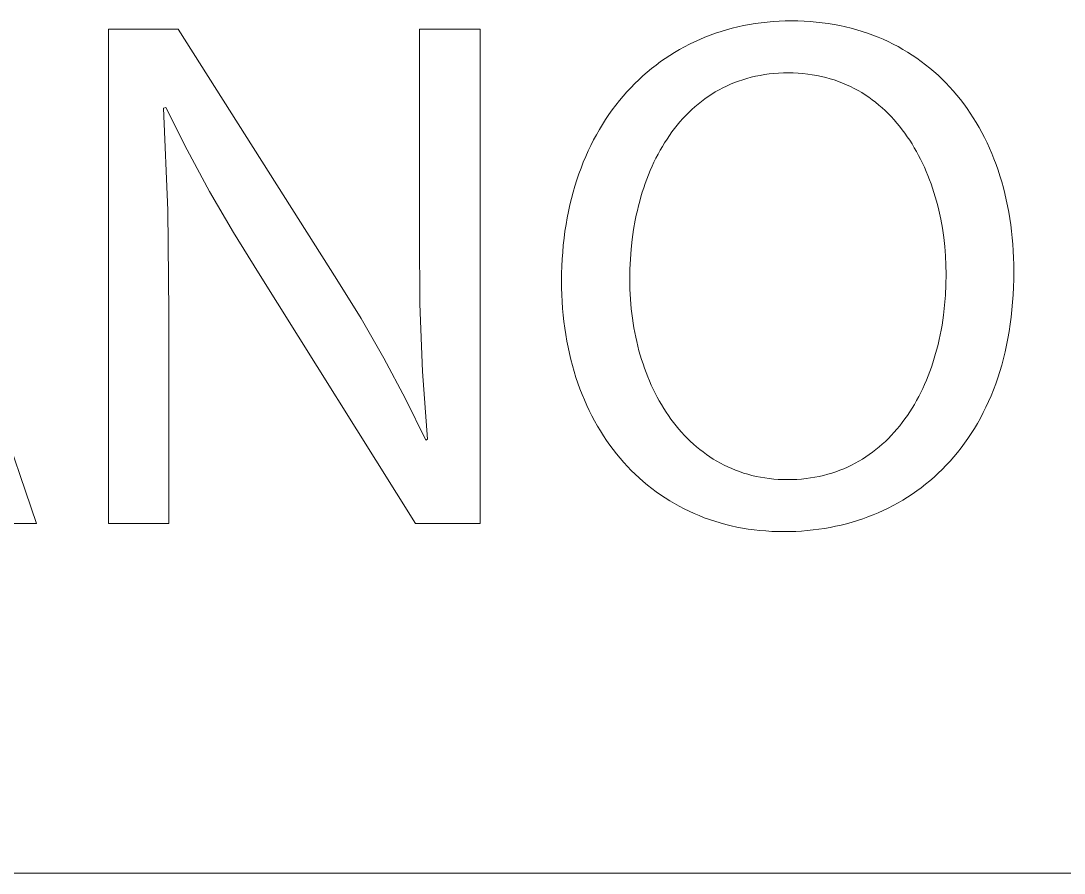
# Model space of a CAD drawing. Header units: millimetres. Extents: x 0 to 4030, y -54 to 2762.
# Drawn here: x 3114.7 to 3172, y -53.6 to -6.7 of the extents above; entities that cross this region are included whole.
import ezdxf

# ---------------------------------------------------------------- set-up
doc = ezdxf.new("R2010")
doc.units = ezdxf.units.MM
doc.header["$MEASUREMENT"] = 0
doc.layers.add('Domyślny', color=7, linetype='Continuous', true_color=0x000000)

msp = doc.modelspace()

# ---------------------------------------------------------------- linework, layer by layer
at = {"layer": 'Domyślny', "color": 18, "lineweight": 15, "true_color": 0x000000}
for p, q in [((3155.009, -6.878), (3155.333, -6.834)), ((3155.333, -6.834), (3155.661, -6.797)), ((3155.661, -6.797), (3155.992, -6.769)), ((3155.992, -6.769), (3156.325, -6.748)), ((3156.325, -6.748), (3156.662, -6.736)), ((3156.662, -6.736), (3157.001, -6.732)), ((3157.001, -6.732), (3157.347, -6.736)), ((3157.347, -6.736), (3157.689, -6.748)), ((3157.689, -6.748), (3158.028, -6.769)), ((3158.028, -6.769), (3158.362, -6.797)), ((3158.362, -6.797), (3158.692, -6.834)), ((3158.692, -6.834), (3159.018, -6.879)), ((3106.25, -7.177), (3115.537, -34.367)), ((3119.492, -34.365), (3119.492, -7.188)), ((3119.492, -7.188), (3123.317, -7.188)), ((3123.317, -7.188), (3132.027, -20.944)), ((3136.577, -18.555), (3136.577, -7.188)), ((3136.577, -7.188), (3139.905, -7.188)), ((3139.905, -7.188), (3139.905, -34.365)), ((3152.539, -7.515), (3152.835, -7.409)), ((3152.835, -7.409), (3153.135, -7.31)), ((3153.135, -7.31), (3153.438, -7.219)), ((3153.438, -7.219), (3153.745, -7.135)), ((3153.745, -7.135), (3154.056, -7.059)), ((3154.056, -7.059), (3154.37, -6.991)), ((3154.37, -6.991), (3154.688, -6.931)), ((3154.688, -6.931), (3155.009, -6.878)), ((3159.018, -6.879), (3159.339, -6.931)), ((3159.339, -6.931), (3159.657, -6.992)), ((3159.657, -6.992), (3159.97, -7.06)), ((3159.97, -7.06), (3160.279, -7.136)), ((3160.279, -7.136), (3160.584, -7.219)), ((3160.584, -7.219), (3160.884, -7.31)), ((3160.884, -7.31), (3161.18, -7.408)), ((3161.18, -7.408), (3161.472, -7.514)), ((3151.12, -8.156), (3151.396, -8.013)), ((3151.396, -8.013), (3151.676, -7.878)), ((3151.676, -7.878), (3151.96, -7.749)), ((3151.96, -7.749), (3152.247, -7.628)), ((3152.247, -7.628), (3152.539, -7.515)), ((3161.472, -7.514), (3161.758, -7.627)), ((3161.758, -7.627), (3162.041, -7.747)), ((3162.041, -7.747), (3162.318, -7.874)), ((3162.318, -7.874), (3162.591, -8.008)), ((3162.591, -8.008), (3162.859, -8.15)), ((3150.32, -8.627), (3150.582, -8.463)), ((3150.582, -8.463), (3150.849, -8.306)), ((3150.849, -8.306), (3151.12, -8.156)), ((3162.859, -8.15), (3163.123, -8.298)), ((3163.123, -8.298), (3163.381, -8.453)), ((3163.381, -8.453), (3163.635, -8.615)), ((3149.317, -9.351), (3149.561, -9.16)), ((3149.561, -9.16), (3149.809, -8.975)), ((3149.809, -8.975), (3150.062, -8.797)), ((3150.062, -8.797), (3150.32, -8.627)), ((3163.635, -8.615), (3163.883, -8.783)), ((3163.883, -8.783), (3164.127, -8.958)), ((3164.127, -8.958), (3164.366, -9.14)), ((3164.366, -9.14), (3164.599, -9.328)), ((3148.844, -9.753), (3149.078, -9.549)), ((3149.078, -9.549), (3149.317, -9.351)), ((3155.273, -9.728), (3155.028, -9.777)), ((3155.521, -9.686), (3155.273, -9.728)), ((3155.774, -9.652), (3155.521, -9.686)), ((3156.031, -9.625), (3155.774, -9.652)), ((3156.292, -9.606), (3156.031, -9.625)), ((3156.557, -9.594), (3156.292, -9.606)), ((3156.827, -9.59), (3156.557, -9.594)), ((3157.1, -9.594), (3156.827, -9.59)), ((3157.368, -9.607), (3157.1, -9.594)), ((3157.632, -9.627), (3157.368, -9.607)), ((3157.891, -9.655), (3157.632, -9.627)), ((3158.146, -9.691), (3157.891, -9.655)), ((3158.396, -9.735), (3158.146, -9.691)), ((3158.642, -9.786), (3158.396, -9.735)), ((3164.599, -9.328), (3164.828, -9.522)), ((3164.828, -9.522), (3165.051, -9.723)), ((3165.051, -9.723), (3165.269, -9.929)), ((3148.173, -10.406), (3148.391, -10.182)), ((3148.391, -10.182), (3148.615, -9.965)), ((3148.615, -9.965), (3148.844, -9.753)), ((3153.437, -10.313), (3153.226, -10.415)), ((3153.651, -10.216), (3153.437, -10.313)), ((3153.87, -10.126), (3153.651, -10.216)), ((3154.093, -10.043), (3153.87, -10.126)), ((3154.321, -9.966), (3154.093, -10.043)), ((3154.552, -9.896), (3154.321, -9.966)), ((3154.788, -9.833), (3154.552, -9.896)), ((3155.028, -9.777), (3154.788, -9.833)), ((3158.883, -9.844), (3158.642, -9.786)), ((3159.12, -9.91), (3158.883, -9.844)), ((3159.353, -9.982), (3159.12, -9.91)), ((3159.581, -10.062), (3159.353, -9.982)), ((3159.805, -10.148), (3159.581, -10.062)), ((3160.024, -10.242), (3159.805, -10.148)), ((3160.239, -10.341), (3160.024, -10.242)), ((3165.269, -9.929), (3165.482, -10.142)), ((3165.482, -10.142), (3165.689, -10.362)), ((3147.549, -11.117), (3147.751, -10.874)), ((3147.751, -10.874), (3147.959, -10.637)), ((3147.959, -10.637), (3148.173, -10.406)), ((3152.427, -10.888), (3152.238, -11.021)), ((3152.621, -10.761), (3152.427, -10.888)), ((3152.818, -10.639), (3152.621, -10.761)), ((3153.02, -10.524), (3152.818, -10.639)), ((3153.226, -10.415), (3153.02, -10.524)), ((3160.45, -10.447), (3160.239, -10.341)), ((3160.656, -10.56), (3160.45, -10.447)), ((3160.858, -10.678), (3160.656, -10.56)), ((3161.055, -10.802), (3160.858, -10.678)), ((3161.248, -10.933), (3161.055, -10.802)), ((3165.689, -10.362), (3165.891, -10.587)), ((3165.891, -10.587), (3166.087, -10.818)), ((3166.087, -10.818), (3166.279, -11.054)), ((3147.16, -11.622), (3147.351, -11.366)), ((3147.351, -11.366), (3147.549, -11.117)), ((3151.696, -11.453), (3151.523, -11.608)), ((3151.872, -11.303), (3151.696, -11.453)), ((3152.053, -11.159), (3151.872, -11.303)), ((3152.238, -11.021), (3152.053, -11.159)), ((3161.437, -11.069), (3161.248, -10.933)), ((3161.621, -11.21), (3161.437, -11.069)), ((3161.801, -11.357), (3161.621, -11.21)), ((3161.976, -11.51), (3161.801, -11.357)), ((3166.279, -11.054), (3166.464, -11.297)), ((3166.464, -11.297), (3166.644, -11.545)), ((3122.633, -11.496), (3122.512, -11.536)), ((3122.512, -11.536), (3122.739, -17.144)), ((3123.798, -13.825), (3122.633, -11.496)), ((3146.794, -12.151), (3146.974, -11.883)), ((3146.974, -11.883), (3147.16, -11.622)), ((3151.192, -11.933), (3151.032, -12.104)), ((3151.355, -11.768), (3151.192, -11.933)), ((3151.523, -11.608), (3151.355, -11.768)), ((3162.147, -11.667), (3161.976, -11.51)), ((3162.314, -11.83), (3162.147, -11.667)), ((3162.477, -11.997), (3162.314, -11.83)), ((3162.635, -12.17), (3162.477, -11.997)), ((3166.644, -11.545), (3166.818, -11.799)), ((3166.818, -11.799), (3166.987, -12.059)), ((3146.451, -12.704), (3146.619, -12.425)), ((3146.619, -12.425), (3146.794, -12.151)), ((3150.726, -12.459), (3150.579, -12.644)), ((3150.877, -12.279), (3150.726, -12.459)), ((3151.032, -12.104), (3150.877, -12.279)), ((3162.789, -12.347), (3162.635, -12.17)), ((3162.938, -12.528), (3162.789, -12.347)), ((3163.084, -12.714), (3162.938, -12.528)), ((3166.987, -12.059), (3167.15, -12.324)), ((3167.15, -12.324), (3167.307, -12.594)), ((3167.307, -12.594), (3167.458, -12.87)), ((3146.131, -13.28), (3146.288, -12.989)), ((3146.288, -12.989), (3146.451, -12.704)), ((3150.298, -13.027), (3150.164, -13.226)), ((3150.436, -12.834), (3150.298, -13.027)), ((3150.579, -12.644), (3150.436, -12.834)), ((3163.225, -12.904), (3163.084, -12.714)), ((3163.361, -13.098), (3163.225, -12.904)), ((3163.493, -13.296), (3163.361, -13.098)), ((3167.458, -12.87), (3167.604, -13.15)), ((3167.604, -13.15), (3167.743, -13.436)), ((3145.837, -13.88), (3145.981, -13.577)), ((3145.981, -13.577), (3146.131, -13.28)), ((3149.908, -13.635), (3149.787, -13.846)), ((3150.034, -13.428), (3149.908, -13.635)), ((3150.164, -13.226), (3150.034, -13.428)), ((3163.622, -13.498), (3163.493, -13.296)), ((3163.745, -13.704), (3163.622, -13.498)), ((3163.865, -13.913), (3163.745, -13.704)), ((3167.743, -13.436), (3167.877, -13.727)), ((3167.877, -13.727), (3168.004, -14.024)), ((3125.035, -16.117), (3123.798, -13.825)), ((3145.567, -14.501), (3145.699, -14.188)), ((3145.699, -14.188), (3145.837, -13.88)), ((3149.557, -14.279), (3149.449, -14.501)), ((3149.67, -14.06), (3149.557, -14.279)), ((3149.787, -13.846), (3149.67, -14.06)), ((3163.98, -14.125), (3163.865, -13.913)), ((3164.091, -14.341), (3163.98, -14.125)), ((3168.004, -14.024), (3168.125, -14.325)), ((3168.125, -14.325), (3168.241, -14.631)), ((3145.323, -15.145), (3145.442, -14.82)), ((3145.442, -14.82), (3145.567, -14.501)), ((3149.344, -14.727), (3149.244, -14.956)), ((3149.449, -14.501), (3149.344, -14.727)), ((3164.198, -14.56), (3164.091, -14.341)), ((3164.3, -14.782), (3164.198, -14.56)), ((3164.398, -15.007), (3164.3, -14.782)), ((3168.241, -14.631), (3168.35, -14.941)), ((3145.211, -15.475), (3145.323, -15.145)), ((3149.057, -15.425), (3148.969, -15.664)), ((3149.148, -15.189), (3149.057, -15.425)), ((3149.244, -14.956), (3149.148, -15.189)), ((3164.492, -15.235), (3164.398, -15.007)), ((3164.582, -15.465), (3164.492, -15.235)), ((3164.667, -15.698), (3164.582, -15.465)), ((3168.35, -14.941), (3168.452, -15.257)), ((3168.452, -15.257), (3168.549, -15.577)), ((3145.007, -16.15), (3145.105, -15.81)), ((3145.105, -15.81), (3145.211, -15.475)), ((3148.886, -15.907), (3148.808, -16.152)), ((3148.969, -15.664), (3148.886, -15.907)), ((3164.748, -15.933), (3164.667, -15.698)), ((3164.825, -16.17), (3164.748, -15.933)), ((3168.549, -15.577), (3168.639, -15.901)), ((3168.639, -15.901), (3168.723, -16.23)), ((3126.343, -18.37), (3125.035, -16.117)), ((3144.83, -16.847), (3144.915, -16.496)), ((3144.915, -16.496), (3145.007, -16.15)), ((3148.733, -16.4), (3148.663, -16.65)), ((3148.808, -16.152), (3148.733, -16.4)), ((3164.898, -16.409), (3164.825, -16.17)), ((3164.967, -16.65), (3164.898, -16.409)), ((3168.723, -16.23), (3168.801, -16.564)), ((3168.801, -16.564), (3168.872, -16.902)), ((3122.739, -17.144), (3122.794, -22.756)), ((3144.752, -17.202), (3144.83, -16.847)), ((3148.535, -17.16), (3148.477, -17.418)), ((3148.597, -16.904), (3148.535, -17.16)), ((3148.663, -16.65), (3148.597, -16.904)), ((3165.031, -16.893), (3164.967, -16.65)), ((3165.091, -17.138), (3165.031, -16.893)), ((3165.199, -17.632), (3165.091, -17.138)), ((3168.872, -16.902), (3168.936, -17.244)), ((3144.617, -17.929), (3144.681, -17.563)), ((3144.681, -17.563), (3144.752, -17.202)), ((3148.424, -17.678), (3148.33, -18.206)), ((3148.477, -17.418), (3148.424, -17.678)), ((3165.29, -18.131), (3165.199, -17.632)), ((3168.936, -17.244), (3168.994, -17.59)), ((3168.994, -17.59), (3169.045, -17.94)), ((3144.511, -18.675), (3144.56, -18.299)), ((3144.56, -18.299), (3144.617, -17.929)), ((3148.33, -18.206), (3148.254, -18.741)), ((3165.365, -18.634), (3165.29, -18.131)), ((3169.045, -17.94), (3169.09, -18.295)), ((3169.09, -18.295), (3169.128, -18.653)), ((3127.719, -20.582), (3126.343, -18.37)), ((3136.595, -22.281), (3136.577, -18.555)), ((3144.469, -19.055), (3144.511, -18.675)), ((3148.254, -18.741), (3148.194, -19.284)), ((3165.423, -19.139), (3165.365, -18.634)), ((3169.128, -18.653), (3169.159, -19.015)), ((3144.408, -19.829), (3144.435, -19.44)), ((3144.435, -19.44), (3144.469, -19.055)), ((3148.194, -19.284), (3148.151, -19.832)), ((3165.464, -19.646), (3165.423, -19.139)), ((3169.159, -19.015), (3169.183, -19.381)), ((3169.183, -19.381), (3169.2, -19.751)), ((3144.388, -20.223), (3144.408, -19.829)), ((3148.151, -19.832), (3148.126, -20.386)), ((3165.488, -20.155), (3165.464, -19.646)), ((3169.2, -19.751), (3169.211, -20.124)), ((3136.349, -34.365), (3127.719, -20.582)), ((3144.373, -21.024), (3144.377, -20.622)), ((3144.377, -20.622), (3144.388, -20.223)), ((3148.126, -20.386), (3148.117, -20.944)), ((3165.497, -20.662), (3165.488, -20.155)), ((3169.214, -20.501), (3169.21, -20.936)), ((3169.211, -20.124), (3169.214, -20.501)), ((3132.027, -20.944), (3133.356, -23.09)), ((3144.376, -21.408), (3144.373, -21.024)), ((3148.117, -20.944), (3148.126, -21.486)), ((3165.488, -21.236), (3165.497, -20.662)), ((3169.21, -20.936), (3169.198, -21.365)), ((3144.387, -21.788), (3144.376, -21.408)), ((3148.126, -21.486), (3148.154, -22.023)), ((3165.46, -21.804), (3165.488, -21.236)), ((3169.198, -21.365), (3169.177, -21.787)), ((3136.739, -26.005), (3136.595, -22.281)), ((3144.406, -22.163), (3144.387, -21.788)), ((3144.431, -22.535), (3144.406, -22.163)), ((3148.154, -22.023), (3148.199, -22.555)), ((3165.414, -22.364), (3165.46, -21.804)), ((3169.149, -22.203), (3169.112, -22.613)), ((3169.177, -21.787), (3169.149, -22.203)), ((3122.794, -22.756), (3122.794, -34.365)), ((3144.463, -22.902), (3144.431, -22.535)), ((3144.503, -23.265), (3144.463, -22.902)), ((3148.199, -22.555), (3148.229, -22.819)), ((3148.229, -22.819), (3148.263, -23.081)), ((3165.269, -23.458), (3165.351, -22.916)), ((3165.351, -22.916), (3165.414, -22.364)), ((3169.112, -22.613), (3169.068, -23.015)), ((3133.356, -23.09), (3134.615, -25.279)), ((3144.55, -23.624), (3144.503, -23.265)), ((3148.263, -23.081), (3148.301, -23.342)), ((3148.301, -23.342), (3148.344, -23.601)), ((3165.222, -23.726), (3165.269, -23.458)), ((3169.016, -23.412), (3168.956, -23.801)), ((3169.068, -23.015), (3169.016, -23.412)), ((3144.603, -23.979), (3144.55, -23.624)), ((3144.663, -24.329), (3144.603, -23.979)), ((3148.344, -23.601), (3148.392, -23.858)), ((3148.392, -23.858), (3148.443, -24.112)), ((3165.114, -24.254), (3165.17, -23.991)), ((3165.17, -23.991), (3165.222, -23.726)), ((3168.956, -23.801), (3168.889, -24.185)), ((3144.73, -24.674), (3144.663, -24.329)), ((3148.443, -24.112), (3148.499, -24.365)), ((3148.499, -24.365), (3148.56, -24.616)), ((3148.56, -24.616), (3148.625, -24.864)), ((3164.988, -24.77), (3165.053, -24.513)), ((3165.053, -24.513), (3165.114, -24.254)), ((3168.814, -24.561), (3168.732, -24.931)), ((3168.889, -24.185), (3168.814, -24.561)), ((3144.804, -25.015), (3144.73, -24.674)), ((3144.884, -25.351), (3144.804, -25.015)), ((3148.625, -24.864), (3148.694, -25.109)), ((3148.694, -25.109), (3148.768, -25.352)), ((3164.845, -25.275), (3164.919, -25.024)), ((3164.919, -25.024), (3164.988, -24.77)), ((3168.732, -24.931), (3168.643, -25.295)), ((3134.615, -25.279), (3135.8, -27.508)), ((3144.971, -25.683), (3144.884, -25.351)), ((3145.065, -26.01), (3144.971, -25.683)), ((3148.768, -25.352), (3148.846, -25.593)), ((3148.846, -25.593), (3148.928, -25.831)), ((3164.598, -26.01), (3164.685, -25.768)), ((3164.685, -25.768), (3164.767, -25.523)), ((3164.767, -25.523), (3164.845, -25.275)), ((3168.547, -25.652), (3168.444, -26.002)), ((3168.643, -25.295), (3168.547, -25.652)), ((3137.006, -29.721), (3136.739, -26.005)), ((3145.165, -26.332), (3145.065, -26.01)), ((3145.271, -26.649), (3145.165, -26.332)), ((3148.928, -25.831), (3149.014, -26.065)), ((3149.014, -26.065), (3149.105, -26.297)), ((3149.105, -26.297), (3149.2, -26.526)), ((3164.412, -26.482), (3164.507, -26.248)), ((3164.507, -26.248), (3164.598, -26.01)), ((3168.334, -26.346), (3168.217, -26.683)), ((3168.444, -26.002), (3168.334, -26.346)), ((3145.384, -26.961), (3145.271, -26.649)), ((3149.2, -26.526), (3149.299, -26.752)), ((3149.299, -26.752), (3149.402, -26.974)), ((3164.209, -26.94), (3164.313, -26.713)), ((3164.313, -26.713), (3164.412, -26.482)), ((3168.217, -26.683), (3168.093, -27.013)), ((3145.503, -27.268), (3145.384, -26.961)), ((3145.628, -27.57), (3145.503, -27.268)), ((3149.402, -26.974), (3149.51, -27.193)), ((3149.51, -27.193), (3149.622, -27.408)), ((3149.622, -27.408), (3149.737, -27.62)), ((3163.873, -27.599), (3163.99, -27.384)), ((3163.99, -27.384), (3164.102, -27.164)), ((3164.102, -27.164), (3164.209, -26.94)), ((3167.963, -27.337), (3167.826, -27.654)), ((3168.093, -27.013), (3167.963, -27.337)), ((3135.8, -27.508), (3136.912, -29.775)), ((3145.759, -27.867), (3145.628, -27.57)), ((3145.896, -28.158), (3145.759, -27.867)), ((3149.737, -27.62), (3149.857, -27.828)), ((3149.857, -27.828), (3149.982, -28.032)), ((3149.982, -28.032), (3150.11, -28.232)), ((3163.5, -28.222), (3163.629, -28.019)), ((3163.629, -28.019), (3163.753, -27.811)), ((3163.753, -27.811), (3163.873, -27.599)), ((3167.683, -27.964), (3167.533, -28.268)), ((3167.826, -27.654), (3167.683, -27.964)), ((3146.04, -28.444), (3145.896, -28.158)), ((3146.189, -28.725), (3146.04, -28.444)), ((3150.11, -28.232), (3150.242, -28.428)), ((3150.242, -28.428), (3150.378, -28.621)), ((3150.378, -28.621), (3150.519, -28.808)), ((3163.089, -28.806), (3163.23, -28.616)), ((3163.23, -28.616), (3163.367, -28.421)), ((3163.367, -28.421), (3163.5, -28.222)), ((3167.377, -28.565), (3167.216, -28.855)), ((3167.533, -28.268), (3167.377, -28.565)), ((3146.344, -29.001), (3146.189, -28.725)), ((3146.505, -29.271), (3146.344, -29.001)), ((3150.519, -28.808), (3150.663, -28.992)), ((3150.663, -28.992), (3150.812, -29.171)), ((3150.812, -29.171), (3150.964, -29.345)), ((3162.642, -29.348), (3162.795, -29.172)), ((3162.795, -29.172), (3162.944, -28.991)), ((3162.944, -28.991), (3163.089, -28.806)), ((3167.048, -29.138), (3166.874, -29.415)), ((3167.216, -28.855), (3167.048, -29.138)), ((3136.912, -29.775), (3137.006, -29.721)), ((3146.671, -29.535), (3146.505, -29.271)), ((3146.843, -29.794), (3146.671, -29.535)), ((3147.021, -30.047), (3146.843, -29.794)), ((3150.964, -29.345), (3151.121, -29.515)), ((3151.121, -29.515), (3151.281, -29.68)), ((3151.281, -29.68), (3151.445, -29.84)), ((3162.159, -29.846), (3162.324, -29.685)), ((3162.324, -29.685), (3162.485, -29.519)), ((3162.485, -29.519), (3162.642, -29.348)), ((3166.695, -29.685), (3166.509, -29.948)), ((3166.874, -29.415), (3166.695, -29.685)), ((3147.204, -30.294), (3147.021, -30.047)), ((3147.393, -30.536), (3147.204, -30.294)), ((3151.445, -29.84), (3151.614, -29.996)), ((3151.614, -29.996), (3151.786, -30.146)), ((3151.786, -30.146), (3151.962, -30.29)), ((3151.962, -30.29), (3152.142, -30.43)), ((3161.46, -30.438), (3161.64, -30.298)), ((3161.64, -30.298), (3161.817, -30.152)), ((3161.817, -30.152), (3161.99, -30.002)), ((3161.99, -30.002), (3162.159, -29.846)), ((3166.319, -30.205), (3166.122, -30.454)), ((3166.509, -29.948), (3166.319, -30.205)), ((3147.587, -30.771), (3147.393, -30.536)), ((3147.787, -31.001), (3147.587, -30.771)), ((3152.142, -30.43), (3152.326, -30.564)), ((3152.326, -30.564), (3152.514, -30.693)), ((3152.514, -30.693), (3152.705, -30.816)), ((3152.705, -30.816), (3152.9, -30.933)), ((3152.9, -30.933), (3153.099, -31.045)), ((3160.497, -31.052), (3160.697, -30.94)), ((3160.697, -30.94), (3160.894, -30.823)), ((3160.894, -30.823), (3161.086, -30.7)), ((3161.086, -30.7), (3161.275, -30.572)), ((3161.275, -30.572), (3161.46, -30.438)), ((3165.714, -30.933), (3165.502, -31.162)), ((3165.921, -30.697), (3165.714, -30.933)), ((3166.122, -30.454), (3165.921, -30.697)), ((3147.991, -31.225), (3147.787, -31.001)), ((3148.201, -31.442), (3147.991, -31.225)), ((3148.416, -31.653), (3148.201, -31.442)), ((3153.099, -31.045), (3153.302, -31.15)), ((3153.302, -31.15), (3153.509, -31.25)), ((3153.509, -31.25), (3153.719, -31.343)), ((3153.719, -31.343), (3153.933, -31.43)), ((3153.933, -31.43), (3154.151, -31.511)), ((3154.151, -31.511), (3154.373, -31.585)), ((3159.217, -31.589), (3159.44, -31.515)), ((3159.44, -31.515), (3159.659, -31.435)), ((3159.659, -31.435), (3159.874, -31.349)), ((3159.874, -31.349), (3160.086, -31.256)), ((3160.086, -31.256), (3160.293, -31.157)), ((3160.293, -31.157), (3160.497, -31.052)), ((3165.285, -31.384), (3165.062, -31.6)), ((3165.502, -31.162), (3165.285, -31.384)), ((3148.636, -31.859), (3148.416, -31.653)), ((3148.861, -32.057), (3148.636, -31.859)), ((3149.091, -32.25), (3148.861, -32.057)), ((3154.373, -31.585), (3154.598, -31.653)), ((3154.598, -31.653), (3154.827, -31.714)), ((3154.827, -31.714), (3155.059, -31.768)), ((3155.059, -31.768), (3155.295, -31.815)), ((3155.295, -31.815), (3155.535, -31.856)), ((3155.535, -31.856), (3155.778, -31.889)), ((3155.778, -31.889), (3156.025, -31.915)), ((3156.025, -31.915), (3156.275, -31.934)), ((3156.275, -31.934), (3156.529, -31.945)), ((3156.529, -31.945), (3156.787, -31.949)), ((3156.787, -31.949), (3157.046, -31.945)), ((3157.046, -31.945), (3157.302, -31.934)), ((3157.302, -31.934), (3157.554, -31.915)), ((3157.554, -31.915), (3157.802, -31.89)), ((3157.802, -31.89), (3158.047, -31.857)), ((3158.047, -31.857), (3158.289, -31.817)), ((3158.289, -31.817), (3158.526, -31.77)), ((3158.526, -31.77), (3158.76, -31.717)), ((3158.76, -31.717), (3158.99, -31.656)), ((3158.99, -31.656), (3159.217, -31.589)), ((3164.603, -32.01), (3164.367, -32.205)), ((3164.835, -31.808), (3164.603, -32.01)), ((3165.062, -31.6), (3164.835, -31.808)), ((3149.326, -32.436), (3149.091, -32.25)), ((3149.566, -32.616), (3149.326, -32.436)), ((3149.81, -32.789), (3149.566, -32.616)), ((3163.88, -32.573), (3163.63, -32.747)), ((3164.126, -32.392), (3163.88, -32.573)), ((3164.367, -32.205), (3164.126, -32.392)), ((3150.059, -32.955), (3149.81, -32.789)), ((3150.313, -33.115), (3150.059, -32.955)), ((3150.571, -33.268), (3150.313, -33.115)), ((3162.855, -33.227), (3162.589, -33.373)), ((3163.118, -33.074), (3162.855, -33.227)), ((3163.376, -32.914), (3163.118, -33.074)), ((3163.63, -32.747), (3163.376, -32.914)), ((3150.834, -33.414), (3150.571, -33.268)), ((3151.101, -33.553), (3150.834, -33.414)), ((3151.372, -33.685), (3151.101, -33.553)), ((3151.648, -33.811), (3151.372, -33.685)), ((3161.767, -33.77), (3161.486, -33.887)), ((3162.045, -33.644), (3161.767, -33.77)), ((3162.319, -33.512), (3162.045, -33.644)), ((3162.589, -33.373), (3162.319, -33.512)), ((3115.537, -34.367), (3111.793, -34.367)), ((3122.794, -34.365), (3119.492, -34.365)), ((3139.905, -34.365), (3136.349, -34.365)), ((3151.928, -33.929), (3151.648, -33.811)), ((3152.212, -34.04), (3151.928, -33.929)), ((3152.5, -34.144), (3152.212, -34.04)), ((3152.792, -34.24), (3152.5, -34.144)), ((3153.088, -34.33), (3152.792, -34.24)), ((3153.388, -34.411), (3153.088, -34.33)), ((3160.03, -34.371), (3159.729, -34.447)), ((3160.327, -34.289), (3160.03, -34.371)), ((3160.622, -34.199), (3160.327, -34.289)), ((3160.913, -34.102), (3160.622, -34.199)), ((3161.201, -33.998), (3160.913, -34.102)), ((3161.486, -33.887), (3161.201, -33.998)), ((3153.692, -34.486), (3153.388, -34.411)), ((3153.999, -34.553), (3153.692, -34.486)), ((3154.31, -34.612), (3153.999, -34.553)), ((3154.625, -34.663), (3154.31, -34.612)), ((3154.943, -34.707), (3154.625, -34.663)), ((3155.265, -34.743), (3154.943, -34.707)), ((3155.59, -34.771), (3155.265, -34.743)), ((3155.919, -34.791), (3155.59, -34.771)), ((3156.25, -34.803), (3155.919, -34.791)), ((3156.585, -34.807), (3156.25, -34.803)), ((3156.91, -34.804), (3156.585, -34.807)), ((3157.232, -34.793), (3156.91, -34.804)), ((3157.552, -34.775), (3157.232, -34.793)), ((3157.871, -34.75), (3157.552, -34.775)), ((3158.187, -34.717), (3157.871, -34.75)), ((3158.5, -34.677), (3158.187, -34.717)), ((3158.812, -34.63), (3158.5, -34.677)), ((3159.12, -34.576), (3158.812, -34.63)), ((3159.426, -34.515), (3159.12, -34.576)), ((3159.729, -34.447), (3159.426, -34.515)), ((4026.418, -53.579), (0.001, -53.579)), ((4026.418, -53.579), (2507.181, -53.579))]:
    msp.add_line(p, q, dxfattribs=at)

doc.saveas('drawing.dxf')
